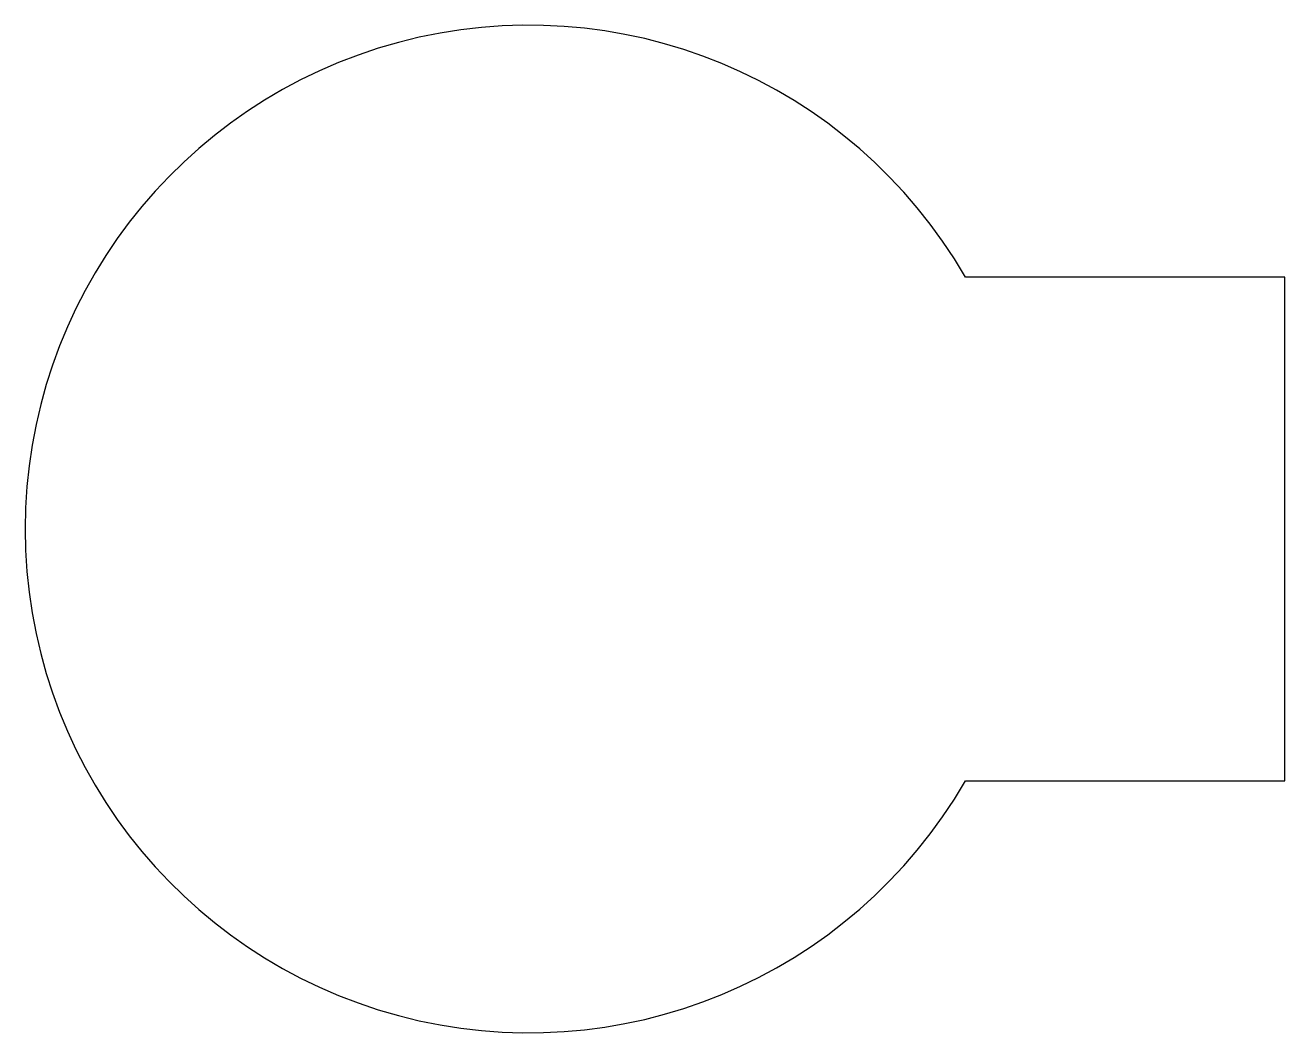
# Model space of a CAD drawing. Header units: millimetres. Extents: x 165.5 to 168, y -55.75 to -53.75.
import ezdxf

# ---------------------------------------------------------------- set-up
doc = ezdxf.new("R2010")
doc.units = ezdxf.units.MM

msp = doc.modelspace()

# ---------------------------------------------------------------- linework, layer by layer
for p, q in [((168, -54.25), (167.366, -54.25)), ((168, -55.25), (168, -54.25)), ((167.366, -55.25), (168, -55.25))]:
    msp.add_line(p, q)
msp.add_arc((166.5, -54.75), 1, 390, 690)

doc.saveas('drawing.dxf')
